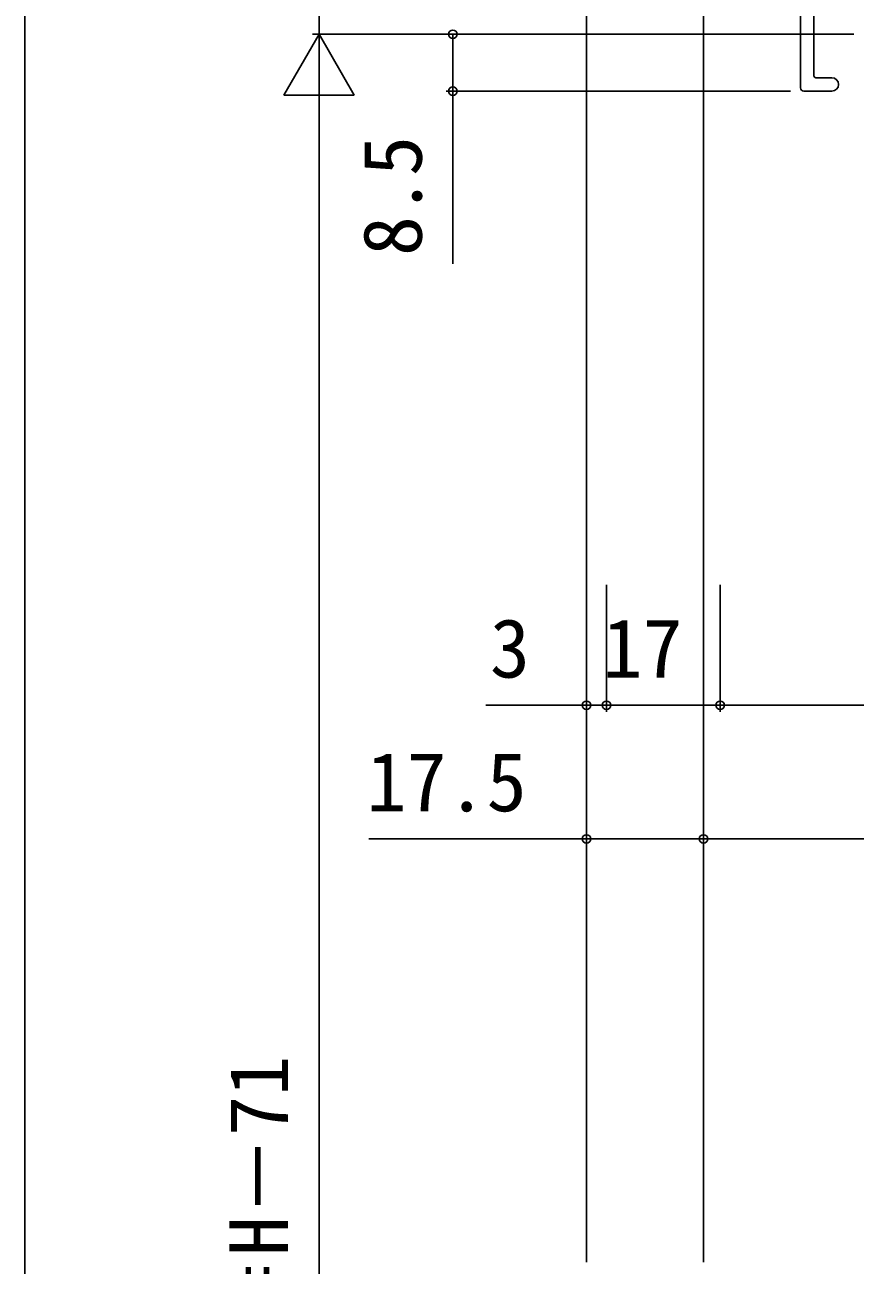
# Model space of a CAD drawing. Units: millimetres, scale not verified. Extents: x -525 to 525, y -784 to 780.
# Drawn here: x -525 to -400.8, y 248.9 to 434.4 of the extents above; entities that cross this region are included whole.
import ezdxf
from ezdxf.enums import TextEntityAlignment as Align

# ---------------------------------------------------------------- set-up
doc = ezdxf.new("R2010")
doc.units = ezdxf.units.MM
doc.header["$LTSCALE"] = 4
for name, color, linetype in [('0-4_YKK_12', 2, 'Continuous'), ('0-5_YKK_13', 4, 'Continuous'), ('0-7_YKK_D', 6, 'Continuous'), ('0-8_YKK_ZWAK', 7, 'Continuous')]:
    doc.layers.add(name, color=color, linetype=linetype)
doc.styles.add('ＭＳ ゴシック', font='')
doc.styles.get('ＭＳ ゴシック').set_extended_font_data('MS Gothic')

msp = doc.modelspace()

# ---------------------------------------------------------------- linework, layer by layer
at = {"layer": '0-4_YKK_12'}
for p, q in [((-441, 249.337), (-441, 503)), ((-423.5, 249.337), (-423.5, 479))]:
    msp.add_line(p, q, dxfattribs=at)
at = {"layer": '0-5_YKK_13'}
for p, q in [((-409, 466.7), (-409, 425.15)), ((-407, 426.8), (-407, 451.75)), ((-409, 425), (-409, 427.978)), ((-406.7, 426.5), (-404.3, 426.5)), ((-408.5, 424.5), (-404.3, 424.5))]:
    msp.add_line(p, q, dxfattribs=at)
for centre, radius, start, end in [((-406.7, 426.8), 0.3, 180, 270), ((-408.5, 425), 0.5, 180, 270), ((-404.3, 425.5), 1, 270, 90)]:
    msp.add_arc(centre, radius, start, end, dxfattribs=at)
at = {"layer": '0-7_YKK_D'}
for p, q in [((-481, 491.5), (-481, 433)), ((-481, 433), (-486.25, 423.907)), ((-402, 433), (-482, 433)), ((-401, 433), (-482, 433)), ((-481, 433), (-475.75, 423.907)), ((-481, 433), (-481, 414.813)), ((-402, 433), (-462, 433)), ((-486.25, 423.907), (-475.75, 423.907)), ((-410.5, 424.5), (-462, 424.5)), ((-481, 422.5), (-481, 114.003)), ((-441, 350.649), (-441, 331.649)), ((-438.001, 350.649), (-438.001, 331.649)), ((-438.001, 350.649), (-438.001, 331.649)), ((-421, 350.649), (-421, 331.649)), ((-421, 350.649), (-421, 331.649)), ((-441, 332.649), (-456.055, 332.649)), ((-438.001, 332.649), (-441, 332.649)), ((-421, 332.649), (-438.001, 332.649)), ((-438.001, 332.649), (-435.451, 332.649)), ((-421, 332.649), (-273, 332.649)), ((-441, 330.649), (-441, 311.649)), ((-423.5, 330.649), (-423.5, 311.649)), ((-423.5, 330.649), (-423.5, 311.649)), ((-423.5, 312.649), (-270.5, 312.649))]:
    msp.add_line(p, q, dxfattribs=at)
for points in [[(-461, 433), (-461, 424.5), (-461, 398.655)], [(-423.5, 312.649), (-441, 312.649), (-473.55, 312.649)]]:
    msp.add_lwpolyline(points, dxfattribs=at)
for centre in [(-461, 433), (-461, 424.5), (-441, 332.649), (-438.001, 332.649), (-438.001, 332.649), (-421, 332.649), (-421, 332.649), (-441, 312.649), (-423.5, 312.649), (-423.5, 312.649)]:
    msp.add_circle(centre, 0.637, dxfattribs=at)
at = {"layer": '0-8_YKK_ZWAK'}
msp.add_line((-525, 746.5), (-525, -783.5), dxfattribs=at)

# ---------------------------------------------------------------- texts
at = {"layer": '0-7_YKK_D', "style": 'ＭＳ ゴシック'}
for s, p in [('8.5', (-463, 399.836)), ('DH＝H－71', (-483, 226.286))]:
    msp.add_text(s, height=8.798, rotation=90, dxfattribs=at).set_placement(p, align=Align.BOTTOM_LEFT)
for s, p in [('3', (-455.441, 334.149)), ('17', (-438.603, 334.149)), ('17.5', (-473.891, 314.149))]:
    msp.add_text(s, height=8.798, dxfattribs=at).set_placement(p, align=Align.BOTTOM_LEFT)

doc.saveas('drawing.dxf')
